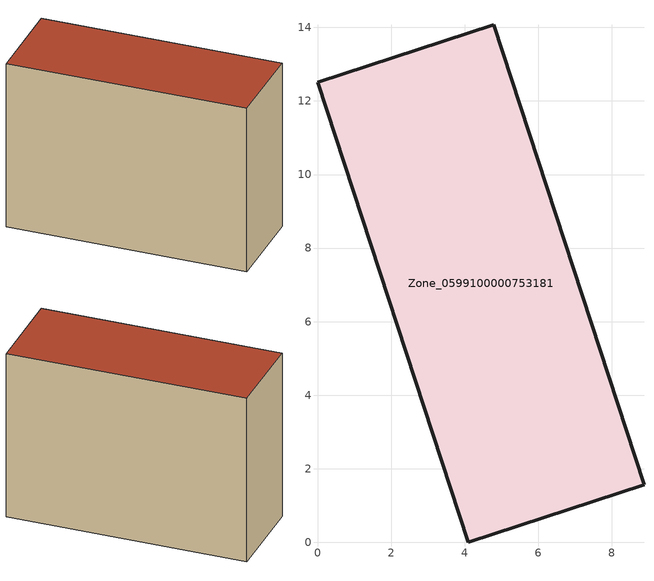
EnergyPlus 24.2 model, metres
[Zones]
Zone_0599100000753181
 floor ground (C_G): 4.09,0 0,12.51 4.79,14.07 8.88,1.57 z3.75
 wall outside (C_F): 4.09,0 8.88,1.57 4.79,14.07 0,12.51 4.09,0 z3.75:13.3
 roof outside (C_R): 0,12.51 4.09,0 8.88,1.57 4.79,14.07 z13.3
[BUILDING]
Pand.0599100000753181: North Axis=0; Terrain=City; Loads Convergence Tolerance Value=0.04; Temperature Convergence Tolerance Value=0.4; Solar Distribution=FullExterior; Maximum Number of Warmup Days=25; Minimum Number of Warmup Days=1
[Site:Location]
Rotterdam.The.Hague.AP_ZH_NLD Design_Conditions: Latitude=51.96; Longitude=4.45; Time Zone=1; Elevation=-4.5
[SITE:GROUNDTEMPERATURE:BUILDINGSURFACE]
18, 18, 18, 18, 18, 18, 18, 18, 18, 18, 18, 18
[MATERIAL] Thermal Absorptance=0.9; Solar Absorptance=0.7; Visible Absorptance=0.7
Name | Roughness | Thickness | Conductivity | Density | Specific Heat
G.TI.2006-2014 | MediumSmooth | 0.15 | 0.06 | 540 | 1210
F.TI.2006-2014 | Rough | 0.3 | 0.12 | 1920 | 840
R.TI.2006-2014 | MediumRough | 0.2 | 0.08 | 1500 | 1000
[CONSTRUCTION]
C_G: G.TI.2006-2014
C_F: F.TI.2006-2014
C_R: R.TI.2006-2014
[ZONE]
Zone_0599100000753181: Type=1; Multiplier=1; Ceiling Height=Autocalculate; Volume=Autocalculate; Floor Area=autocalculate; Part of Total Floor Area=Yes
[ZONEINFILTRATION:DESIGNFLOWRATE]
Infil_Zone_0599100000753181: Zone or ZoneList or Space or SpaceList=Zone_0599100000753181; Schedule=AlwaysOn; Design Flow Rate Calculation Method=Flow/Area; Flow Rate per Floor Area=0.0015; Constant Term Coefficient=1; Temperature Term Coefficient=0; Velocity Term Coefficient=0; Velocity Squared Term Coefficient=0
[HVACTEMPLATE:ZONE:IDEALLOADSAIRSYSTEM]
Zone_0599100000753181: Maximum Heating Supply Air Temperature=50; Minimum Cooling Supply Air Temperature=13; Maximum Heating Supply Air Humidity Ratio=0.0156; Minimum Cooling Supply Air Humidity Ratio=0.0077; Heating Limit=NoLimit; Cooling Limit=NoLimit; Dehumidification Control Type=ConstantSensibleHeatRatio; Cooling Sensible Heat Ratio=0.7; Dehumidification Setpoint=60; Humidification Control Type=None; Humidification Setpoint=30; Outdoor Air Method=None; Outdoor Air Flow Rate per Person=0.00944; Outdoor Air Flow Rate per Zone Floor Area=0; Outdoor Air Flow Rate per Zone=0; Demand Controlled Ventilation Type=None; Outdoor Air Economizer Type=NoEconomizer; Heat Recovery Type=None; Sensible Heat Recovery Effectiveness=0.7; Latent Heat Recovery Effectiveness=0.65
[ZONECONTROL:THERMOSTAT]
ThermostatControl_Zone_0599100000753181: Zone or ZoneList=Zone_0599100000753181; Control Type Schedule=DualSetpointControlType; Control 1=Thermostat_Zone_0599100000753181; Temperature Difference Between Cutout And Setpoint=0
[THERMOSTATSETPOINT:DUALSETPOINT]
Thermostat_Zone_0599100000753181: Heating Setpoint Temperature Schedule=HeatingSetpoint_Zone_0599100000753181; Cooling Setpoint Temperature Schedule=CoolingSetpoint_Zone_0599100000753181
[SCHEDULE:COMPACT]
HeatingSetpoint_Zone_0599100000753181: Through: 12/31, For: AllDays, Until: 24:00, 21
CoolingSetpoint_Zone_0599100000753181: Through: 12/31, For: AllDays, Until: 24:00, 24
DualSetpointControlType: Through: 12/31, For: AllDays, Until: 24:00, 4
AlwaysOn: Through: 12/31, For: AllDays, Until: 24:00, 1
